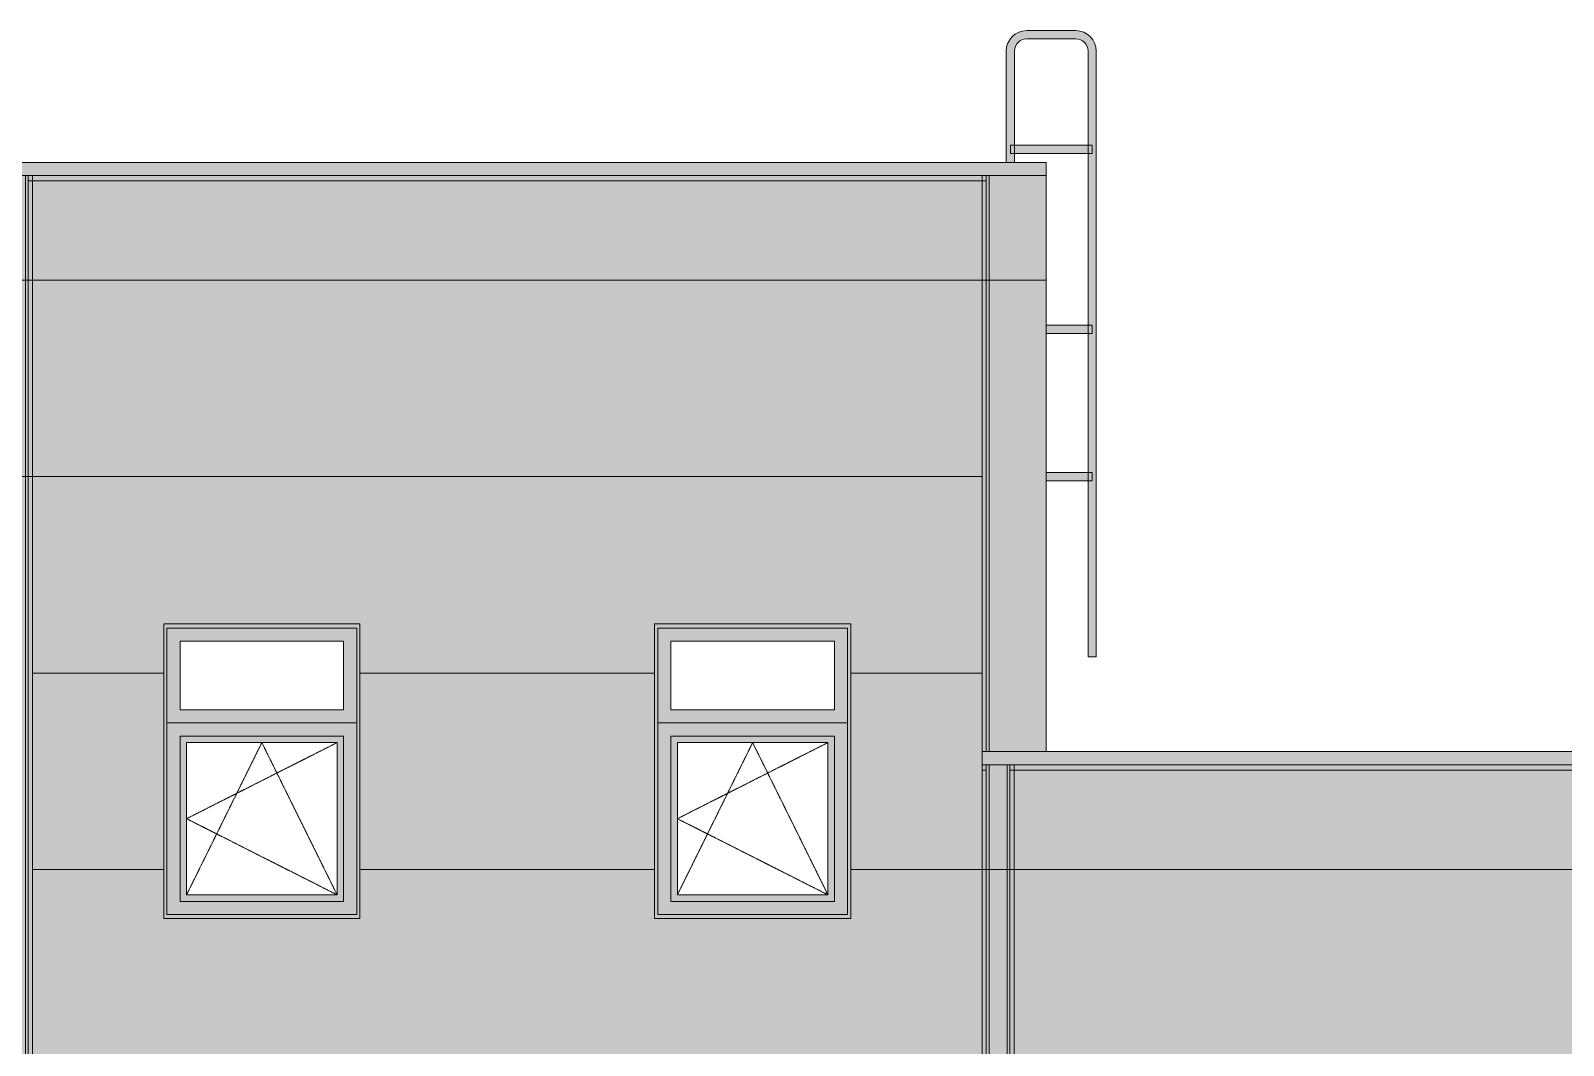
# Model space of a CAD drawing. Header units: millimetres. Extents: x 148937 to 2048786, y 870 to 351006.
# Drawn here: x 535496 to 544864, y 262807 to 269006 of the extents above; entities that cross this region are included whole.
import ezdxf

# ---------------------------------------------------------------- set-up
doc = ezdxf.new("R2010")
doc.units = ezdxf.units.MM
doc.linetypes.add('_ШТР__2__1_', pattern=[3, 2, -1])
for name, color, linetype, lineweight, true_color in [('Каркас_Импост', 7, 'Continuous', 9, 0x0080c0), ('Линии', 7, 'Continuous', 9, 0x00a600), ('Монтажный зазор', 7, 'Continuous', 9, 0x808040), ('Оборудование', 7, 'Continuous', 18, 0x9f9fd0), ('Окна', 7, 'Continuous', 9, 0x0080c0), ('Открывание', 7, '_ШТР__2__1_', 9, 0x373737)]:
    doc.layers.add(name, color=color, linetype=linetype, lineweight=lineweight, true_color=true_color)
doc.layers.add('Обобщенные модели', color=7, linetype='Continuous', lineweight=18)
doc.layers.add('Стены', color=7, linetype='Continuous', lineweight=18)

# ---------------------------------------------------------------- blocks, each defined once
blk = doc.blocks.new('102_Окно_1Створка_Ф_ГОСТ23166-99 - 1160х1750_1170_h-1445330-_О__Ф__10-1__Северный')
at = {"layer": 'Каркас_Импост', "true_color": 0xf7fbf5}
h = blk.add_hatch(color=7, dxfattribs=at)
h.paths.add_polyline_path([(-16040, 5995), (-15920, 5995), (-15920, 6575), (-17080, 6575), (-17080, 5995), (-16960, 5995)], flags=0)
h.paths.add_polyline_path([(-16000, 6075), (-17000, 6075), (-17000, 6495), (-16000, 6495), (-16000, 6300)], flags=0)
h = blk.add_hatch(color=7, dxfattribs=at)
h.paths.add_polyline_path([(-15920, 4825), (-15920, 5995), (-17080, 5995), (-17080, 4825), (-15924.7, 4825)], flags=0)
h.paths.add_polyline_path([(-16000, 4905), (-17000, 4905), (-17000, 5915), (-16000, 5915), (-16000, 5100)], flags=0)
h = blk.add_hatch(color=7, dxfattribs=at)
h.paths.add_polyline_path([(-17000, 4905), (-16000, 4905), (-16000, 5915), (-17000, 5915), (-17000, 5137.6)], flags=0)
h.paths.add_polyline_path([(-16040, 4945), (-16960, 4945), (-16960, 5875), (-16040, 5875), (-16040, 5100)], flags=0)
at = {"layer": 'Монтажный зазор', "true_color": 0x7f7f7f}
h = blk.add_hatch(color=8, dxfattribs=at)
h.paths.add_polyline_path([(-17100, 4800), (-15900, 4800), (-15900, 6600), (-17100, 6600), (-17100, 4825)], flags=0)
h.paths.add_polyline_path([(-17075, 4825), (-17080, 4825), (-17080, 6575), (-15920, 6575), (-15920, 4825), (-17052.1, 4825)], flags=0)
at = {"layer": 'Монтажный зазор'}
h = blk.add_hatch(dxfattribs=at)
h.set_pattern_fill('FP_3', style=0, pattern_type=2)
h.set_pattern_definition([(236.31, (1066.07, 1244.6), (-1777.996, -3556.002), [641.07, -5769.6]), (236.31, (1101.63, 1137.9), (-1777.996, -3556.002), [384.64, -6026.03]), (236.31, (888.27, 1137.9), (-1777.996, -3556.002), [384.64, -6026.03])])
h.paths.add_polyline_path([(-16040, 6075), (-16000, 6075), (-16000, 6495), (-17000, 6495), (-17000, 6075), (-16960, 6075)], flags=0)
at = {"layer": 'Каркас_Импост', "color": 7}
for p, q in [((-17080, 6575), (-17080, 5995)), ((-15920, 6575), (-17080, 6575)), ((-15920, 5995), (-15920, 6575)), ((-17000, 6495), (-16000, 6495)), ((-17000, 6075), (-17000, 6495)), ((-16000, 6495), (-16000, 6075)), ((-16000, 6075), (-17000, 6075)), ((-17080, 5995), (-15920, 5995)), ((-17080, 5995), (-17080, 4825)), ((-15920, 5995), (-17080, 5995)), ((-17000, 5915), (-16000, 5915)), ((-17000, 4905), (-17000, 5915)), ((-16000, 5915), (-16000, 4905)), ((-15920, 4825), (-15920, 5995)), ((-16960, 5875), (-16040, 5875)), ((-16960, 4945), (-16960, 5875)), ((-16040, 5875), (-16040, 4945)), ((-16000, 4905), (-17000, 4905)), ((-16040, 4945), (-16960, 4945)), ((-17080, 4825), (-15920, 4825))]:
    blk.add_line(p, q, dxfattribs=at)
at = {"layer": 'Открывание', "color": 7}
for p, q in [((-16960, 4945), (-16500, 5875)), ((-16040, 5875), (-16960, 5410)), ((-16500, 5875), (-16040, 4945)), ((-16040, 4945), (-16960, 5410))]:
    blk.add_line(p, q, dxfattribs=at)
blk = doc.blocks.new('102_Окно_1Створка_Ф_ГОСТ23166-99 - 1160х1750_1170_h-V26-_О__Ф__10-1__Северный')
at = {"layer": 'Каркас_Импост', "true_color": 0xf7fbf5}
h = blk.add_hatch(color=7, dxfattribs=at)
h.paths.add_polyline_path([(-19040, 5995), (-18920, 5995), (-18920, 6575), (-20080, 6575), (-20080, 5995), (-19645.7, 5995)], flags=0)
h.paths.add_polyline_path([(-19645.7, 6075), (-20000, 6075), (-20000, 6495), (-19000, 6495), (-19000, 6075), (-19040, 6075)], flags=0)
h = blk.add_hatch(color=7, dxfattribs=at)
h.paths.add_polyline_path([(-20000, 4825), (-18920, 4825), (-18920, 5995), (-20080, 5995), (-20080, 4825), (-20030, 4825)], flags=0)
h.paths.add_polyline_path([(-20000, 4905), (-20000, 5915), (-19000, 5915), (-19000, 4905), (-19960, 4905)], flags=0)
h = blk.add_hatch(color=7, dxfattribs=at)
h.paths.add_polyline_path([(-20000, 4905), (-19000, 4905), (-19000, 5915), (-20000, 5915), (-20000, 5100)], flags=0)
h.paths.add_polyline_path([(-19040, 4945), (-19960, 4945), (-19960, 5875), (-19040, 5875), (-19040, 5100)], flags=0)
at = {"layer": 'Монтажный зазор', "true_color": 0x7f7f7f}
h = blk.add_hatch(color=8, dxfattribs=at)
h.paths.add_polyline_path([(-18900, 4800), (-18900, 6600), (-20100, 6600), (-20100, 4800), (-18920, 4800)], flags=0)
h.paths.add_polyline_path([(-20075, 4825), (-20080, 4825), (-20080, 6575), (-18920, 6575), (-18920, 4825), (-20030, 4825)], flags=0)
at = {"layer": 'Каркас_Импост', "color": 7}
for p, q in [((-20080, 6575), (-20080, 5995)), ((-18920, 6575), (-20080, 6575)), ((-18920, 5995), (-18920, 6575)), ((-20000, 6495), (-19000, 6495)), ((-20000, 6075), (-20000, 6495)), ((-19000, 6495), (-19000, 6075)), ((-19000, 6075), (-20000, 6075)), ((-20080, 5995), (-18920, 5995)), ((-20080, 5995), (-20080, 4825)), ((-18920, 5995), (-20080, 5995)), ((-20000, 5915), (-19000, 5915)), ((-20000, 4905), (-20000, 5915)), ((-19000, 5915), (-19000, 4905)), ((-18920, 4825), (-18920, 5995)), ((-19960, 5875), (-19040, 5875)), ((-19960, 4945), (-19960, 5875)), ((-19040, 5875), (-19040, 4945)), ((-19000, 4905), (-20000, 4905)), ((-19040, 4945), (-19960, 4945)), ((-20080, 4825), (-18920, 4825))]:
    blk.add_line(p, q, dxfattribs=at)
at = {"layer": 'Открывание', "color": 7}
for p, q in [((-19960, 4945), (-19500, 5875)), ((-19040, 5875), (-19960, 5410)), ((-19500, 5875), (-19040, 4945)), ((-19040, 4945), (-19960, 5410))]:
    blk.add_line(p, q, dxfattribs=at)
blk = doc.blocks.new('190_ФЭ_Стена_Стык вертикальный - ФЭ-C1_110-1293508-_О__Ф__10-1__Северный')
at = {"layer": 'Обобщенные модели', "true_color": 0xcfd0cf}
for points in [[(-15072, 492.1), (-15072, 5100), (-15098, 5100), (-15098, 492.1)], [(-15055, 435), (-15055, 5100), (-15072, 5100), (-15072, 492.1), (-15069.4, 491.4), (-15072, 481.8), (-15071.8, 451.8)], [(-14945, 435), (-14945, 5100), (-15055, 5100), (-15055, 435), (-14990, 435)], [(-14945, 435), (-14928, 452), (-14928, 481.9), (-14930.6, 491.4), (-14928, 492.1), (-14928, 5100), (-14945, 5100), (-14945, 451.8)], [(-14902, 492.1), (-14902, 5100), (-14928, 5100), (-14928, 492.1)]]:
    blk.add_hatch(color=254, dxfattribs=at).paths.add_polyline_path(points, flags=0)
at = {"layer": 'Линии', "color": 7, "lineweight": 18}
for p, q in [((-15072, 5100), (-15098, 5100)), ((-15098, 5100), (-15098, 491.4)), ((-15055, 5100), (-15072, 5100)), ((-14945, 5100), (-15055, 5100)), ((-14928, 5100), (-14945, 5100)), ((-14902, 5100), (-14928, 5100)), ((-14902, 5100), (-14902, 491.4)), ((-15098, 481.9), (-15098, 452)), ((-14902, 481.9), (-14902, 452)), ((-15098, 452), (-15072, 452)), ((-15072, 452), (-15055, 435)), ((-15055, 435), (-14945, 435)), ((-14945, 435), (-14928, 452)), ((-14928, 452), (-14902, 452))]:
    blk.add_line(p, q, dxfattribs=at)
at = {"layer": 'Обобщенные модели'}
for p, q in [((-15072, 5100), (-15072, 491.4)), ((-15055, 5100), (-15055, 435)), ((-14945, 5100), (-14945, 435)), ((-14928, 5100), (-14928, 491.4)), ((-15072, 481.9), (-15072, 452)), ((-14928, 481.9), (-14928, 452))]:
    blk.add_line(p, q, dxfattribs=at)
blk = doc.blocks.new('190_ФЭ_Стена_Стык вертикальный - ФЭ-C1_110-1291943-_О__Ф__10-1__Северный')
at = {"layer": 'Обобщенные модели', "true_color": 0xcfd0cf}
for points in [[(-39072, 7500), (-39072, 8700), (-39098, 8700), (-39097, 7500), (-39088, 7500)], [(-39055, 7500), (-39055, 8700), (-39072, 8700), (-39072, 7500)], [(-38945, 7500), (-38945, 8700), (-39055, 8700), (-39055, 7500), (-38990, 7500)], [(-38945, 7500), (-38928, 7500), (-38928, 8700), (-38945, 8700), (-38945, 8660.8)], [(-38902, 7500), (-38902, 8700), (-38928, 8700), (-38928, 7500), (-38903, 7500)]]:
    blk.add_hatch(color=254, dxfattribs=at).paths.add_polyline_path(points, flags=0)
at = {"layer": 'Линии', "color": 7, "lineweight": 18}
for p, q in [((-39072, 8700), (-39098, 8700)), ((-39098, 8700), (-39098, 7500)), ((-39055, 8700), (-39072, 8700)), ((-38945, 8700), (-39055, 8700)), ((-38928, 8700), (-38945, 8700)), ((-38902, 8700), (-38928, 8700)), ((-38902, 8700), (-38902, 7500)), ((-39098, 7500), (-39072, 7500)), ((-39072, 7500), (-39055, 7500)), ((-39055, 7500), (-38945, 7500)), ((-38945, 7500), (-38928, 7500)), ((-38928, 7500), (-38902, 7500))]:
    blk.add_line(p, q, dxfattribs=at)
at = {"layer": 'Обобщенные модели'}
for p, q in [((-39072, 8700), (-39072, 7500)), ((-39055, 8700), (-39055, 7500)), ((-38945, 8700), (-38945, 7500)), ((-38928, 8700), (-38928, 7500))]:
    blk.add_line(p, q, dxfattribs=at)
blk = doc.blocks.new('190_ФЭ_Стена_Стык вертикальный - ФЭ-C1_110-1292370-_О__Ф__10-1__Северный')
at = {"layer": 'Обобщенные модели', "true_color": 0xcfd0cf}
for points in [[(-39072, 3900), (-39072, 7500), (-39098, 7500), (-39098, 3900)], [(-39055, 3900), (-39055, 7500), (-39072, 7500), (-39072, 3900)], [(-38945, 3900), (-38945, 7500), (-39055, 7500), (-39055, 3900), (-38990, 3900)], [(-38928, 3900), (-38928, 7500), (-38945, 7500), (-38945, 3900)], [(-38902, 3900), (-38902, 7500), (-38928, 7500), (-38928, 3900)]]:
    blk.add_hatch(color=254, dxfattribs=at).paths.add_polyline_path(points, flags=0)
at = {"layer": 'Линии', "color": 7, "lineweight": 18}
for p, q in [((-39072, 7500), (-39098, 7500)), ((-39098, 7500), (-39098, 3900)), ((-39055, 7500), (-39072, 7500)), ((-38945, 7500), (-39055, 7500)), ((-38928, 7500), (-38945, 7500)), ((-38902, 7500), (-38928, 7500)), ((-38902, 7500), (-38902, 3900)), ((-39098, 3900), (-39072, 3900)), ((-39072, 3900), (-39055, 3900)), ((-39055, 3900), (-38945, 3900)), ((-38945, 3900), (-38928, 3900)), ((-38928, 3900), (-38902, 3900))]:
    blk.add_line(p, q, dxfattribs=at)
at = {"layer": 'Обобщенные модели'}
for p, q in [((-39072, 7500), (-39072, 3900)), ((-39055, 7500), (-39055, 3900)), ((-38945, 7500), (-38945, 3900)), ((-38928, 7500), (-38928, 3900))]:
    blk.add_line(p, q, dxfattribs=at)
blk = doc.blocks.new('190_ФЭ_Стена_Стык вертикальный - ФЭ-C1_110-1306445-_О__Ф__10-1__Северный')
at = {"layer": 'Обобщенные модели', "true_color": 0xcfd0cf}
for points in [[(-39072, 8700), (-39072, 9307.1), (-39098, 9307.1), (-39098, 8700)], [(-39055, 8700), (-39055, 9340), (-39072, 9340), (-39072, 8700)], [(-38945, 8700), (-38945, 9340), (-39055, 9340), (-39055, 8700), (-38990, 8700)], [(-38928, 8700), (-38928, 9340), (-38945, 9340), (-38945, 8700)], [(-38902, 8700), (-38902, 9307.1), (-38928, 9307.1), (-38928, 8700)]]:
    blk.add_hatch(color=254, dxfattribs=at).paths.add_polyline_path(points, flags=0)
at = {"layer": 'Линии', "color": 7, "lineweight": 18}
for p, q in [((-39072, 9340), (-39098, 9340)), ((-39098, 9340), (-39098, 8700)), ((-39055, 9340), (-39072, 9340)), ((-38945, 9340), (-39055, 9340)), ((-38928, 9340), (-38945, 9340)), ((-38902, 9340), (-38928, 9340)), ((-38902, 9340), (-38902, 8700)), ((-39098, 8700), (-39072, 8700)), ((-39072, 8700), (-39055, 8700)), ((-39055, 8700), (-38945, 8700)), ((-38945, 8700), (-38928, 8700)), ((-38928, 8700), (-38902, 8700))]:
    blk.add_line(p, q, dxfattribs=at)
at = {"layer": 'Обобщенные модели'}
for p, q in [((-39072, 9340), (-39072, 8700)), ((-39055, 9340), (-39055, 8700)), ((-38945, 9340), (-38945, 8700)), ((-38928, 9340), (-38928, 8700))]:
    blk.add_line(p, q, dxfattribs=at)
blk = doc.blocks.new('190_ФЭ_Парапет_Сэндвич - ФЭ-К1_150-1300769-_О__Ф__10-1__Северный')
at = {"layer": 'Линии', "color": 7, "lineweight": 18}
blk.add_line((295, 5740.1), (295, 5820.1), dxfattribs=at)
blk = doc.blocks.new('190_ФЭ_Парапет_Сэндвич - ФЭ-К1_150-1312303-_О__Ф__10-1__Северный')
at = {"layer": 'Обобщенные модели', "true_color": 0xcfd0cf}
for points in [[(275, 5740.1), (295, 5740.1), (295, 5820.1), (-15098, 5820.1), (-15098, 5740.1), (-193.7, 5740.1)], [(-15098, 5707.1), (-15072, 5707.1), (-15072, 5740), (-14928, 5740), (-14928, 5707.1), (-10072, 5707.1), (-10072, 5740), (-9928, 5740), (-9928, 5707.1), (-5072, 5707.1), (-5072, 5740), (-4928, 5740), (-4928, 5707.1), (22, 5707.1), (22, 5740), (-15098, 5740.1), (-15098, 5730.8)]]:
    blk.add_hatch(color=254, dxfattribs=at).paths.add_polyline_path(points, flags=0)
at = {"layer": 'Линии', "color": 7, "lineweight": 18}
for p, q in [((295, 5820.1), (-15098, 5820.1)), ((-15098, 5740.1), (-15098, 5820.1)), ((-15098, 5707.1), (-15098, 5740.1)), ((-15098, 5740.1), (295, 5740.1)), ((-15098, 5707.1), (-15072, 5707.1)), ((-14928, 5707.1), (-10072, 5707.1))]:
    blk.add_line(p, q, dxfattribs=at)
blk = doc.blocks.new('190_ФЭ_Парапет_Сэндвич - ФЭ-К1_150-1300843-_О__Ф__10-1__Северный')
at = {"layer": 'Обобщенные модели', "true_color": 0xcfd0cf}
for points in [[(-15755.3, 9340.1), (-14705, 9340.1), (-14705, 9420.1), (-45295, 9420.1), (-45295, 9340.1), (-17052.1, 9340.1)], [(-32613.7, 9307.1), (-27072, 9307.1), (-27072, 9340), (-26928, 9340), (-26928, 9307.1), (-21072, 9307.1), (-21072, 9340), (-20928, 9340), (-20928, 9307.1), (-15072, 9307.1), (-15072, 9340), (-45048, 9340), (-45048, 9307.1), (-39072, 9307.1), (-39072, 9340), (-38928, 9340), (-38928, 9307.1), (-33072, 9307.1), (-33072, 9340), (-32928, 9340), (-32928, 9307.1)]]:
    blk.add_hatch(color=254, dxfattribs=at).paths.add_polyline_path(points, flags=0)
at = {"layer": 'Линии', "color": 7, "lineweight": 18}
for p, q in [((-14705, 9420.1), (-45295, 9420.1)), ((-14705, 9420.1), (-14705, 9340.1)), ((-45295, 9340.1), (-14705, 9340.1)), ((-20928, 9307.1), (-15072, 9307.1))]:
    blk.add_line(p, q, dxfattribs=at)
blk = doc.blocks.new('190_ФЭ_Стена_Стык угловой внешний фигурный - ФЭ-У1_350х230-1313232-_О__Ф__10-1__Северный')
at = {"layer": 'Обобщенные модели', "true_color": 0xcfd0cf}
for points in [[(-15098, 5821), (-15072, 5821), (-15072, 8700), (-15098, 8700), (-15098, 5849.4)], [(-15072, 5821), (-15055, 5821), (-15055, 8700), (-15072, 8700), (-15072, 5834.8)], [(-15010, 5821), (-14705, 5821), (-14705, 8700), (-15055, 8700), (-15055, 5821), (-15047.4, 5821)]]:
    blk.add_hatch(color=254, dxfattribs=at).paths.add_polyline_path(points, flags=0)
at = {"layer": 'Линии', "color": 7, "lineweight": 18}
for p, q in [((-15098, 8700), (-15072, 8700)), ((-15098, 5821), (-15098, 8700)), ((-15072, 8700), (-15055, 8700)), ((-15055, 8700), (-14705, 8700)), ((-14705, 8700), (-14705, 5821)), ((-15072, 5821), (-15098, 5821)), ((-15055, 5821), (-15072, 5821)), ((-14705, 5821), (-15055, 5821))]:
    blk.add_line(p, q, dxfattribs=at)
at = {"layer": 'Обобщенные модели'}
for p, q in [((-15072, 5821), (-15072, 8700)), ((-15055, 5821), (-15055, 8700))]:
    blk.add_line(p, q, dxfattribs=at)
blk = doc.blocks.new('190_ФЭ_Стена_Стык угловой внешний фигурный - ФЭ-У1_350х230-1310340-_О__Ф__10-1__Северный')
at = {"layer": 'Обобщенные модели', "true_color": 0xcfd0cf}
for points in [[(-15088, 8700), (-15072, 8700), (-15072, 9307.1), (-15098, 9307.1), (-15097, 8700)], [(-15055, 8700), (-15055, 9340), (-15072, 9340), (-15072, 8700)], [(-15055, 8700), (-14705, 8700), (-14705, 9340), (-15055, 9340), (-15055, 9307.1)]]:
    blk.add_hatch(color=254, dxfattribs=at).paths.add_polyline_path(points, flags=0)
at = {"layer": 'Линии', "color": 7, "lineweight": 18}
for p, q in [((-15098, 9340), (-15072, 9340)), ((-15098, 8700), (-15098, 9340)), ((-15072, 9340), (-15055, 9340)), ((-15055, 9340), (-14705, 9340)), ((-14705, 9340), (-14705, 8700)), ((-15072, 8700), (-15098, 8700)), ((-15055, 8700), (-15072, 8700)), ((-14705, 8700), (-15055, 8700))]:
    blk.add_line(p, q, dxfattribs=at)
at = {"layer": 'Обобщенные модели'}
for p, q in [((-15072, 8700), (-15072, 9340)), ((-15055, 8700), (-15055, 9340))]:
    blk.add_line(p, q, dxfattribs=at)
blk = doc.blocks.new('Труба квадратная - Опорные ноги-V33-_О__Ф__10-1__Северный')
at = {"layer": 'Оборудование', "true_color": 0xeec900}
blk.add_hatch(color=40, dxfattribs=at).paths.add_polyline_path([(-14458.5, 7475), (-14450, 7475), (-14450, 7525), (-14705, 7525), (-14705, 7475)], flags=0)
at = {"layer": 'Оборудование', "color": 7}
for p, q in [((-14425, 7525), (-14705, 7525)), ((-14425, 7525), (-14425, 7475)), ((-14705, 7475), (-14425, 7475))]:
    blk.add_line(p, q, dxfattribs=at)
blk = doc.blocks.new('Труба квадратная - Площадка продольно-V34-_О__Ф__10-1__Северный')
at = {"layer": 'Оборудование', "true_color": 0xeec900}
blk.add_hatch(color=40, dxfattribs=at).paths.add_polyline_path([(-14900, 9475), (-14450, 9475), (-14450, 9525), (-14900, 9525)], flags=0)
at = {"layer": 'Оборудование', "color": 7}
for p, q in [((-14925, 9475), (-14925, 9525)), ((-14425, 9525), (-14925, 9525)), ((-14925, 9475), (-14425, 9475)), ((-14425, 9525), (-14425, 9475))]:
    blk.add_line(p, q, dxfattribs=at)
blk = doc.blocks.new('Поручень - Поручень-1337034-_О__Ф__10-1__Северный')
at = {"layer": 'Оборудование', "true_color": 0xeec900}
blk.add_hatch(color=40, dxfattribs=at).paths.add_polyline_path([(-14400, 6400), (-14400, 10100), (-14406.1, 10138.6), (-14423.9, 10173.5), (-14451.5, 10201.1), (-14486.4, 10218.9), (-14525, 10225), (-14825, 10225), (-14863.6, 10218.9), (-14900, 10199.6), (-14926.1, 10173.5), (-14943.9, 10138.6), (-14950, 10100), (-14950, 9420.1), (-14900, 9420.1), (-14900, 10100), (-14894.3, 10128.7), (-14878, 10153), (-14853.7, 10169.3), (-14825, 10175), (-14525, 10175), (-14496.3, 10169.3), (-14472, 10153), (-14455.7, 10128.7), (-14450, 10100), (-14450, 6400)], flags=0)
at = {"layer": 'Оборудование', "color": 7}
for p, q in [((-14525, 10225), (-14825, 10225)), ((-14825, 10175), (-14525, 10175)), ((-14950, 9420.1), (-14950, 10100)), ((-14900, 10100), (-14900, 9420.1)), ((-14450, 10100), (-14450, 6400)), ((-14400, 6400), (-14400, 10100)), ((-14450, 6400), (-14400, 6400))]:
    blk.add_line(p, q, dxfattribs=at)
for centre, radius, start, end in [((-14825, 10100), 125, 90, 180), ((-14525, 10100), 125, 0, 90), ((-14825, 10100), 75, 90, 180), ((-14525, 10100), 75, 0, 90)]:
    blk.add_arc(centre, radius, start, end, dxfattribs=at)

msp = doc.modelspace()

# ---------------------------------------------------------------- hatches: boundary and pattern name
at = {"layer": 'Стены', "true_color": 0xcfd0cf}
for points in [[(541310.7033, 267481.38058), (541310.7033, 268088.51612), (535506.7033, 268088.51612), (535506.7033, 267481.38058), (540653.41284, 267481.38058)], [(539356.61339, 266281.38058), (541310.7033, 266281.38058), (541310.7033, 267481.38058), (535506.7033, 267481.38058), (535506.7033, 266281.38058), (536763.01449, 266281.38058)], [(536308.7033, 265081.38058), (536308.7033, 265381.38058), (537508.7033, 265381.38058), (537508.7033, 265081.38058), (539308.7033, 265081.38058), (539308.7033, 265381.38058), (540508.7033, 265381.38058), (540508.7033, 265081.38058), (541310.7033, 265081.38058), (541310.7033, 266281.38058), (535506.7033, 266281.38058), (535506.7033, 265081.38058), (535533.2033, 265081.38058)], [(546310.7033, 263881.38058), (546310.7033, 264488.51612), (541506.7033, 264488.51612), (541506.7033, 263881.38058), (544543.81119, 263881.38058)], [(535506.7033, 262681.38058), (541310.7033, 262681.38058), (541310.7033, 263881.38058), (540508.7033, 263881.38058), (540508.7033, 263581.38058), (539308.7033, 263581.38058), (539308.7033, 263881.38058), (537508.7033, 263881.38058), (537508.7033, 263581.38058), (536308.7033, 263581.38058), (536308.7033, 263881.38058), (535506.7033, 263881.38058), (535506.7033, 262719.27532)], [(544543.81119, 262681.38058), (546310.7033, 262681.38058), (546310.7033, 263881.38058), (541506.7033, 263881.38058), (541506.7033, 262681.38058)]]:
    msp.add_hatch(color=254, dxfattribs=at).paths.add_polyline_path(points, flags=0)
h = msp.add_hatch(color=254, dxfattribs=at)
h.paths.add_polyline_path([(535506.7033, 263881.38058), (536308.7033, 263881.38058), (536308.7033, 265081.38058), (535506.7033, 265081.38058), (535506.7033, 264310.42101)], flags=0)
h.paths.add_polyline_path([(539308.7033, 263881.38058), (539308.7033, 265081.38058), (537508.7033, 265081.38058), (537508.7033, 263881.38058)], flags=0)
h.paths.add_polyline_path([(541310.7033, 263881.38058), (541311.7033, 264601.51612), (541310.7033, 264602.38058), (541310.7033, 265081.38058), (540508.7033, 265081.38058), (540508.7033, 263881.38058), (540653.41284, 263881.38058)], flags=0)

# ---------------------------------------------------------------- linework, layer by layer
at = {"layer": 'Линии', "color": 7, "lineweight": 18}
for p, q in [((535506.7033, 267481.38058), (541310.7033, 267481.38058)), ((535506.7033, 266281.38058), (541310.7033, 266281.38058)), ((536308.7033, 265381.38058), (537508.7033, 265381.38058)), ((536308.7033, 263581.38058), (536308.7033, 265381.38058)), ((537508.7033, 265381.38058), (537508.7033, 263581.38058)), ((539308.7033, 265381.38058), (540508.7033, 265381.38058)), ((539308.7033, 263581.38058), (539308.7033, 265381.38058)), ((540508.7033, 265381.38058), (540508.7033, 263581.38058)), ((535506.7033, 265081.38058), (536308.7033, 265081.38058)), ((537508.7033, 265081.38058), (539308.7033, 265081.38058)), ((540508.7033, 265081.38058), (541310.7033, 265081.38058)), ((536308.7033, 263881.38058), (535506.7033, 263881.38058)), ((539308.7033, 263881.38058), (537508.7033, 263881.38058)), ((541310.7033, 263881.38058), (540508.7033, 263881.38058)), ((546310.7033, 263881.38058), (541506.7033, 263881.38058)), ((537508.7033, 263581.38058), (536308.7033, 263581.38058)), ((540508.7033, 263581.38058), (539308.7033, 263581.38058))]:
    msp.add_line(p, q, dxfattribs=at)

# ---------------------------------------------------------------- block references
at = {"layer": 'Обобщенные модели'}
for name, p in [('190_ФЭ_Парапет_Сэндвич - ФЭ-К1_150-1300843-_О__Ф__10-1__Северный', (556408.7033, 258781.38058)), ('190_ФЭ_Стена_Стык вертикальный - ФЭ-C1_110-1306445-_О__Ф__10-1__Северный', (574408.7033, 258781.38058)), ('190_ФЭ_Стена_Стык угловой внешний фигурный - ФЭ-У1_350х230-1310340-_О__Ф__10-1__Северный', (556408.7033, 258781.38058)), ('190_ФЭ_Парапет_Сэндвич - ФЭ-К1_150-1300769-_О__Ф__10-1__Северный', (541408.7033, 262381.38058)), ('190_ФЭ_Стена_Стык вертикальный - ФЭ-C1_110-1291943-_О__Ф__10-1__Северный', (574408.7033, 258781.38058)), ('190_ФЭ_Стена_Стык угловой внешний фигурный - ФЭ-У1_350х230-1313232-_О__Ф__10-1__Северный', (556408.7033, 258781.38058)), ('190_ФЭ_Стена_Стык вертикальный - ФЭ-C1_110-1292370-_О__Ф__10-1__Северный', (574408.7033, 258781.38058)), ('190_ФЭ_Парапет_Сэндвич - ФЭ-К1_150-1312303-_О__Ф__10-1__Северный', (556408.7033, 258781.38058)), ('190_ФЭ_Стена_Стык вертикальный - ФЭ-C1_110-1306445-_О__Ф__10-1__Северный', (580408.7033, 255181.38058)), ('190_ФЭ_Стена_Стык вертикальный - ФЭ-C1_110-1293508-_О__Ф__10-1__Северный', (556408.7033, 258781.38058))]:
    msp.add_blockref(name, p, dxfattribs=at)
at = {"layer": 'Оборудование', "color": 7}
for name, p in [('Поручень - Поручень-1337034-_О__Ф__10-1__Северный', (556408.7033, 258781.38058)), ('Труба квадратная - Площадка продольно-V34-_О__Ф__10-1__Северный', (556408.7033, 258781.38058)), ('Труба квадратная - Опорные ноги-V33-_О__Ф__10-1__Северный', (556408.7033, 259681.38058)), ('Труба квадратная - Опорные ноги-V33-_О__Ф__10-1__Северный', (556408.7033, 258781.38058))]:
    msp.add_blockref(name, p, dxfattribs=at)
at = {"layer": 'Окна', "color": 7}
for name in ['102_Окно_1Створка_Ф_ГОСТ23166-99 - 1160х1750_1170_h-V26-_О__Ф__10-1__Северный', '102_Окно_1Створка_Ф_ГОСТ23166-99 - 1160х1750_1170_h-1445330-_О__Ф__10-1__Северный']:
    msp.add_blockref(name, (556408.7033, 258781.38058), dxfattribs=at)

doc.saveas('drawing.dxf')
